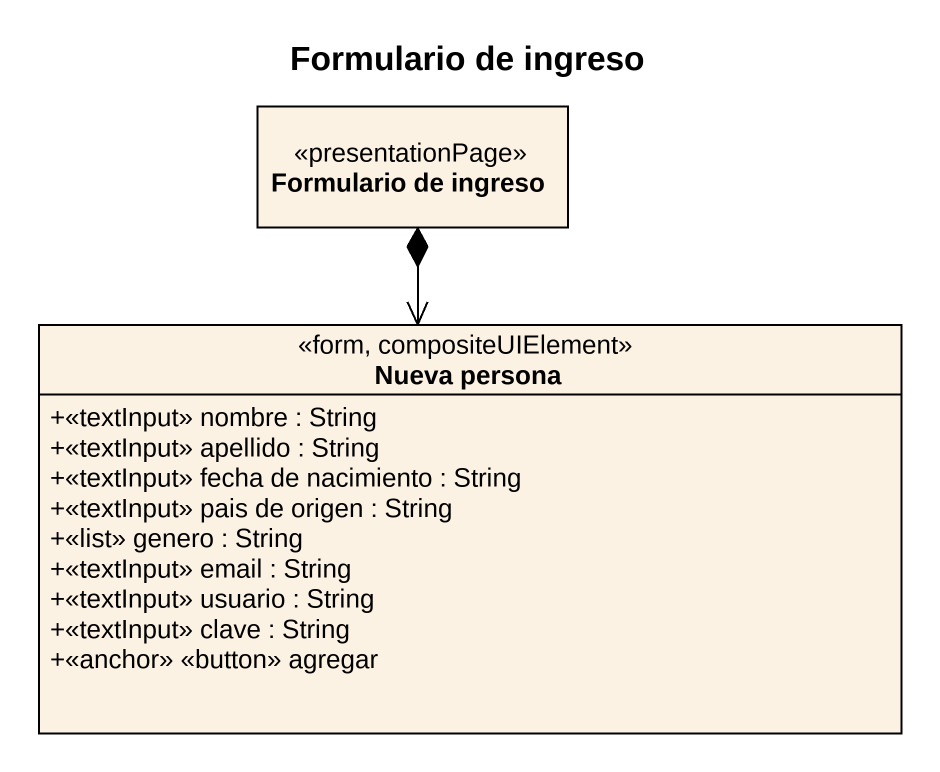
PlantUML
@startuml
title Formulario de ingreso
hide circle
hide empty members
skinparam classAttributeIconSize 0
class "Formulario de ingreso" as Formulario_de_ingreso <<presentationPage>>
class "Nueva persona" as Nueva_persona <<form, compositeUIElement>> {
  +<<textInput>> nombre : String
  +<<textInput>> apellido : String
  +<<textInput>> fecha de nacimiento : String
  +<<textInput>> pais de origen : String
  +<<list>> genero : String
  +<<textInput>> email : String
  +<<textInput>> usuario : String
  +<<textInput>> clave : String
  +<<anchor>> <<button>> agregar
}
Formulario_de_ingreso *--> Nueva_persona
@enduml
